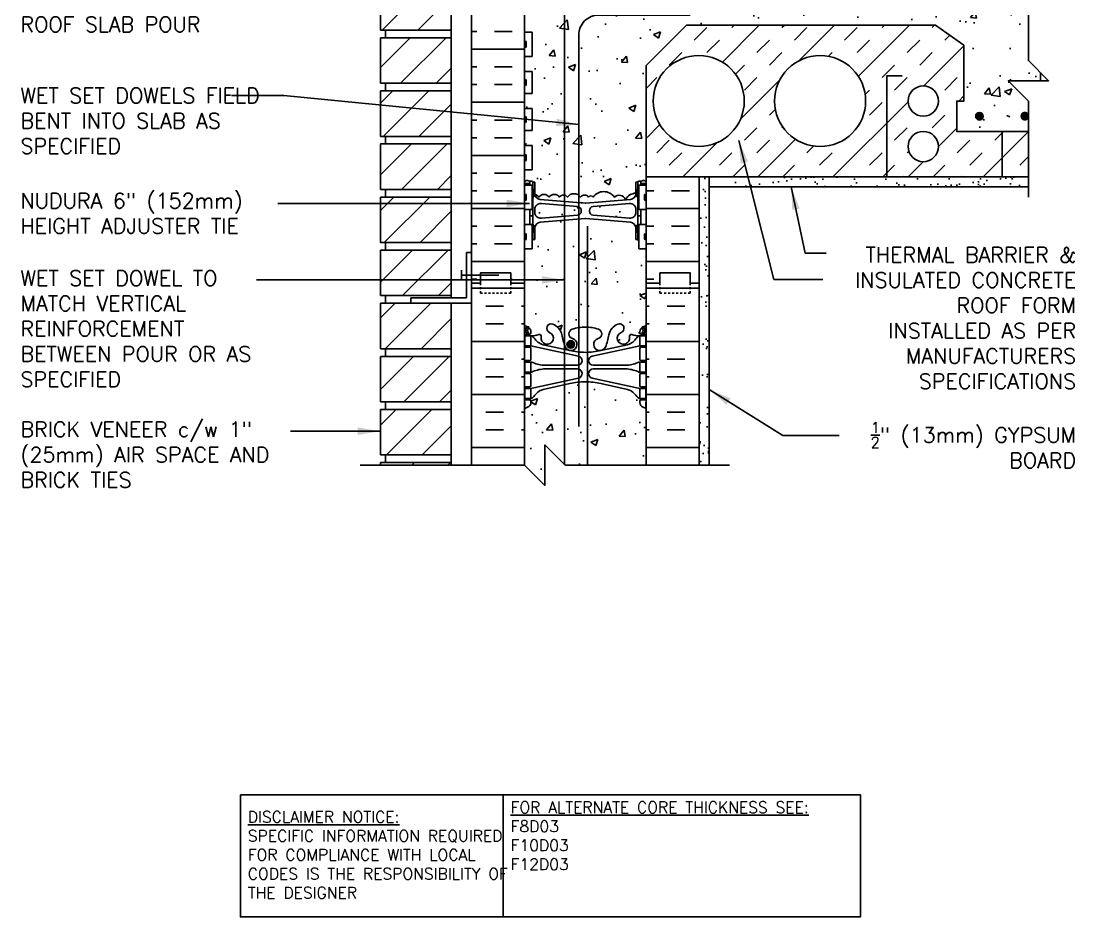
# Model space of a CAD drawing. Header units: inches. Extents: x 170.2 to 222.3, y 21.7 to 97.
# Drawn here: x 170.2 to 222.3, y 21.7 to 65.9 of the extents above; entities that cross this region are included whole.
import ezdxf

# ---------------------------------------------------------------- set-up
doc = ezdxf.new("R2010")
doc.units = ezdxf.units.IN
doc.header["$LTSCALE"] = 0.5
doc.header["$MEASUREMENT"] = 0
doc.linetypes.add('DASHED2', pattern=[0.375, 0.25, -0.125])
for name, color, linetype in [('HATCH', 12, 'Continuous'), ('line25', 2, 'Continuous'), ('LINE3', 3, 'Continuous'), ('LINE50', 5, 'Continuous'), ('LINE9', 9, 'Continuous'), ('TEXT', 4, 'Continuous'), ('Web_Edge', 9, 'Continuous')]:
    doc.layers.add(name, color=color, linetype=linetype)
doc.styles.add('DIM', font='romans.shx', dxfattribs={"width": 0.7})
doc.styles.add('ROMANS', font='romans.shx', dxfattribs={"height": 0.75})
doc.styles.get("Standard").update_dxf_attribs({"font": 'romans.shx', "height": 0.75})
doc.dimstyles.new('ext_12', dxfattribs={"dimscale": 12, "dimtxt": 0.09375, "dimasz": 0.09375, "dimexe": 0.09375, "dimexo": 0.0625, "dimgap": 0.0625, "dimtad": 1, "dimdec": 1, "dimzin": 3, "dimdsep": 46, "dimlunit": 4, "dimtxsty": 'DIM', "dimcen": 0.09, "dimdle": 0.09375, "dimclrt": 4, "dimadec": 0, "dimazin": 0, "dimtfac": 1, "dimtdec": 1, "dimtmove": 2, "dimatfit": 3, "dimfxl": 1, "dimfrac": 2, "dimtolj": 1, "dimtzin": 0, "dimarcsym": 0})
pattern_1 = [(45, (-75.5313, -12.3398), (-1.856155, 1.856155), []), (45, (-76.15, -11.721), (-1.856155, 1.856155), [0.875, -0.875]), (45, (-76.7687, -11.1024), (-1.856155, 1.856155), [0.875, -0.875])]

msp = doc.modelspace()

# ---------------------------------------------------------------- hatches: boundary and pattern name
at = {"layer": 'HATCH'}
h = msp.add_hatch(dxfattribs=at)
h.set_pattern_fill('ANSI31', color=256, scale=10, style=0)
h.set_pattern_definition([(45, (189.8985, 90.29), (-0.883883, 0.883883), [])])
h.paths.add_polyline_path([(191.502, 91.06), (188.002, 91.06), (188.002, 88.81), (191.502, 88.81)])
h.paths.add_polyline_path([(191.502, 93.685), (188.002, 93.685), (188.002, 91.435), (191.502, 91.435)])
h.paths.add_polyline_path([(191.502, 85.81), (188.002, 85.81), (188.002, 83.56), (191.502, 83.56)])
h.paths.add_polyline_path([(191.502, 83.185), (188.002, 83.185), (188.002, 82.489), (191.502, 82.489)])
h.paths.add_polyline_path([(191.502, 88.435), (188.002, 88.435), (188.002, 86.185), (191.502, 86.185)])
h.paths.add_polyline_path([(191.502, 75.617), (188.002, 75.617), (188.002, 73.367), (191.502, 73.367)])
h.paths.add_polyline_path([(191.502, 78.242), (188.002, 78.242), (188.002, 75.992), (191.502, 75.992)])
h.paths.add_polyline_path([(191.502, 79.989), (188.002, 79.989), (188.002, 78.617), (191.502, 78.617)])
h.paths.add_polyline_path([(191.502, 54.617), (188.002, 54.617), (188.002, 52.367), (191.502, 52.367)])
h.paths.add_polyline_path([(191.502, 57.242), (188.035, 57.242), (188.002, 57.209), (188.002, 54.992), (191.502, 54.992)])
h.paths.add_polyline_path([(191.502, 59.867), (188.002, 59.867), (188.002, 57.617), (191.502, 57.617)])
h.paths.add_polyline_path([(191.502, 62.492), (188.002, 62.492), (188.002, 60.242), (191.502, 60.242)])
h.paths.add_polyline_path([(191.502, 65.117), (188.002, 65.117), (188.002, 62.867), (191.502, 62.867)])
h.paths.add_polyline_path([(191.502, 67.742), (188.002, 67.742), (188.002, 65.492), (191.502, 65.492)])
h.paths.add_polyline_path([(191.502, 70.367), (188.002, 70.367), (188.002, 68.117), (191.502, 68.117)])
h.paths.add_polyline_path([(191.502, 72.992), (188.002, 72.992), (188.002, 70.742), (191.502, 70.742)])
h.paths.add_polyline_path([(191.502, 46.742), (188.002, 46.742), (188.002, 44.492), (191.502, 44.492)])
h.paths.add_polyline_path([(191.502, 49.367), (188.002, 49.367), (188.002, 47.117), (191.502, 47.117)])
h.paths.add_polyline_path([(191.502, 44.117), (188.002, 44.117), (188.002, 43.989), (191.502, 43.989)])
h.paths.add_polyline_path([(191.502, 51.992), (188.002, 51.992), (188.002, 49.742), (191.502, 49.742)])
h = msp.add_hatch(dxfattribs=at)
h.set_pattern_fill('AR-CONC', color=256, scale=0.5)
h.paths.add_polyline_path([(201.127, 90.472, 0.336749), (200.465, 90.367, 0.520567), (200.078, 90.367, 0.520567), (199.578, 90.367, 0.520567), (198.732, 90.367, 0.520567), (198.449, 90.367, 0.520567), (197.555, 90.367, 0.520567), (196.815, 90.367, 0.520567), (196.122, 90.367, 0.520567), (195.902, 90.367, 0.321585), (195.127, 90.392), (195.127, 89.768, 0.064398), (195.237, 89.702), (195.327, 89.702), (195.327, 89.66, -0.249069), (195.437, 89.453), (195.437, 89.386, -0.414214), (195.374, 89.323), (195.327, 89.323), (195.327, 89.253), (195.432, 89.253, 0.10046), (195.825, 89.31, -0.601435), (195.945, 89.206, 2.182095), (196.355, 89.418, -1), (196.518, 89.827, -0.24438), (196.967, 89.306, 0.053157), (197.133, 88.692, 0.223253), (197.333, 88.527), (197.353, 88.523, 0.955472), (197.491, 89.116, -0.735593), (197.478, 89.574, -0.082755), (198.127, 89.683, -0.082755), (198.775, 89.574, -0.735593), (198.763, 89.116, 0.955472), (198.901, 88.523), (198.92, 88.527, 0.223253), (199.121, 88.692, 0.053157), (199.287, 89.306, -0.24438), (199.735, 89.827, -1), (199.898, 89.418, 2.182095), (200.309, 89.206, -0.601435), (200.428, 89.31, 0.10046), (200.822, 89.253), (200.927, 89.253), (200.927, 89.323), (200.879, 89.323, -0.414214), (200.817, 89.386), (200.817, 89.453, -0.249069), (200.927, 89.66), (200.927, 89.702), (201.017, 89.702, 0.064398), (201.127, 89.768)])
h.paths.add_polyline_path([(201.127, 85.638, 0.082415), (200.983, 85.718, -0.317837), (200.817, 85.953), (200.817, 86.021, -0.414214), (200.879, 86.083), (200.927, 86.083), (200.927, 86.153), (200.822, 86.153, -0.188973), (200.666, 86.248, 0.196323), (200.217, 86.594), (198.895, 86.885, 0.057795), (198.127, 86.974, 0.057795), (197.359, 86.885), (196.037, 86.594, 0.196323), (195.588, 86.248, -0.188973), (195.432, 86.153), (195.327, 86.153), (195.327, 86.083), (195.374, 86.083, -0.414214), (195.437, 86.021), (195.437, 85.953, -0.317837), (195.27, 85.718, 0.082415), (195.127, 85.638), (195.127, 82.489), (195.39, 82.489), (196.39, 81.489), (196.39, 83.489), (197.39, 82.489), (201.127, 82.489)])
h.paths.add_polyline_path([(201.127, 79.989), (197.39, 79.989), (196.39, 80.989), (196.39, 78.989), (195.39, 79.989), (195.127, 79.989), (195.127, 77.208, 0.082415), (195.27, 77.129, -0.317837), (195.437, 76.893), (195.437, 76.825, -0.414214), (195.374, 76.763), (195.327, 76.763), (195.327, 76.693), (195.432, 76.693, -0.188973), (195.588, 76.598, 0.196323), (196.037, 76.252), (197.359, 75.961, 0.057795), (198.127, 75.872, 0.057795), (198.895, 75.961), (200.217, 76.252, 0.196323), (200.666, 76.598, -0.188973), (200.822, 76.693), (200.927, 76.693), (200.927, 76.763), (200.879, 76.763, -0.414214), (200.817, 76.825), (200.817, 76.893, -0.317837), (200.983, 77.129, 0.082415), (201.127, 77.208)])
h.paths.add_polyline_path([(201.127, 73.078, 0.064398), (201.017, 73.144), (200.927, 73.144), (200.927, 73.186, -0.249069), (200.817, 73.393), (200.817, 73.46, -0.414214), (200.879, 73.523), (200.927, 73.523), (200.927, 73.593), (200.822, 73.593, 0.10046), (200.428, 73.536, -0.601435), (200.309, 73.641, 2.182095), (199.898, 73.428, -1), (199.735, 73.019, -0.24438), (199.287, 73.54, 0.053157), (199.121, 74.154, 0.223253), (198.92, 74.319), (198.901, 74.323, 0.955472), (198.763, 73.73, -0.735593), (198.775, 73.272, -0.082755), (198.127, 73.164, -0.082755), (197.478, 73.272, -0.735593), (197.491, 73.73, 0.955472), (197.353, 74.323), (197.333, 74.319, 0.223253), (197.133, 74.154, 0.053157), (196.967, 73.54, -0.24438), (196.518, 73.019, -1), (196.355, 73.428, 2.182095), (195.945, 73.641, -0.601435), (195.825, 73.536, 0.10046), (195.432, 73.593), (195.327, 73.593), (195.327, 73.523), (195.374, 73.523, -0.414214), (195.437, 73.46), (195.437, 73.393, -0.249069), (195.327, 73.186), (195.327, 73.144), (195.237, 73.144, 0.064398), (195.127, 73.078), (195.127, 70.989), (195.127, 70.752), (195.207, 70.832), (195.297, 70.832), (195.327, 70.802), (195.477, 70.802, -0.414214), (195.527, 70.752), (195.627, 70.752), (195.627, 70.191, 0.390098), (195.902, 69.892), (198.11, 69.708, 0.04154), (198.143, 69.708), (200.352, 69.892, 0.390098), (200.627, 70.191), (200.627, 70.752), (200.727, 70.752, -0.414214), (200.777, 70.802), (200.927, 70.802), (200.957, 70.832), (201.047, 70.832), (201.127, 70.752), (201.127, 70.989)])
h.paths.add_polyline_path([(200.352, 68.772), (198.143, 68.955, 0.04154), (198.11, 68.955), (195.902, 68.772, 0.390098), (195.627, 68.473), (195.627, 67.959, -0.259788), (196.148, 67.644, -0.520567), (196.699, 67.761, -0.520567), (197.749, 67.761, -0.520567), (197.97, 67.761, -0.520567), (198.367, 67.761, -0.520567), (199.02, 67.761, -0.520567), (199.402, 67.761, -0.520567), (199.924, 67.761, -0.520567), (200.425, 67.761, -0.297004), (200.734, 67.885, -0.139619), (200.727, 67.912), (200.627, 67.912), (200.627, 68.473, 0.390098)])
h.paths.add_polyline_path([(197.927, 69.314, 0.437024), (197.74, 69.549), (195.952, 69.698, 0.438748), (195.627, 69.399), (195.627, 69.265, 0.438748), (195.952, 68.966), (197.743, 69.115, 0.390098)])
h.paths.add_polyline_path([(200.627, 69.265), (200.627, 69.399, 0.438748), (200.302, 69.698), (198.51, 69.549, 0.390098), (198.327, 69.349), (198.327, 69.314, 0.390098), (198.51, 69.115), (200.302, 68.966, 0.438748)])
h.paths.add_polyline_path([(203.127, 65.739), (215.436, 65.739), (216.84, 64.749), (216.84, 61.989), (216.48, 61.989), (216.48, 60.489), (218.73, 60.489), (220.023, 60.489), (220.023, 61.989), (219.023, 62.989), (220.62, 62.989), (220.62, 63.392), (220.023, 63.989), (220.023, 67.739), (201.127, 67.739), (201.127, 67.912), (201.047, 67.832), (200.957, 67.832), (200.927, 67.862), (200.777, 67.862, -0.259583), (200.734, 67.885, 0.297004), (200.425, 67.761, 0.520567), (199.924, 67.761, 0.520567), (199.402, 67.761, 0.520567), (199.02, 67.761, 0.520567), (198.367, 67.761, 0.520567), (197.97, 67.761, 0.520567), (197.749, 67.761, 0.520567), (196.699, 67.761, 0.520567), (196.148, 67.644, 0.259788), (195.627, 67.959), (195.627, 67.912), (195.527, 67.912, -0.414214), (195.477, 67.862), (195.327, 67.862), (195.297, 67.832), (195.207, 67.832), (195.127, 67.912), (195.127, 67.344), (195.492, 67.344), (195.492, 66.144), (195.127, 66.144), (195.127, 65.394), (195.492, 65.394), (195.492, 64.194), (195.127, 64.194), (195.127, 63.444), (195.492, 63.444), (195.492, 62.364), (195.127, 62.364), (195.127, 61.614), (195.492, 61.614), (195.492, 60.534), (195.127, 60.534), (195.127, 59.784), (195.492, 59.784), (195.492, 58.584), (195.127, 58.584), (195.127, 57.979), (195.207, 58.059), (195.297, 58.059), (195.327, 58.029), (195.477, 58.029, -0.414214), (195.527, 57.979), (195.627, 57.979), (195.627, 57.418, 0.045025), (195.632, 57.364, -0.204172), (195.834, 57.238, -0.520567), (196.336, 57.238, -0.520567), (196.857, 57.238, -0.520567), (197.239, 57.238, -0.520567), (197.893, 57.238, -0.520567), (198.29, 57.238, -0.520567), (198.51, 57.238, -0.520567), (199.561, 57.238, -0.520567), (200.112, 57.12, -0.257048), (200.627, 57.436), (200.627, 57.979), (200.727, 57.979, -0.414214), (200.777, 58.029), (200.927, 58.029), (200.957, 58.059), (201.047, 58.059), (201.127, 57.979), (201.127, 58.239), (201.127, 63.739)])
h.paths.add_polyline_path([(200.352, 57.119, 0.390098), (200.627, 57.418), (200.627, 57.436, 0.257048), (200.112, 57.12, 0.520567), (199.561, 57.238, 0.520567), (198.51, 57.238, 0.520567), (198.29, 57.238, 0.520567), (197.893, 57.238, 0.520567), (197.239, 57.238, 0.520567), (196.857, 57.238, 0.520567), (196.336, 57.238, 0.520567), (195.834, 57.238, 0.204172), (195.632, 57.364, 0.339117), (195.902, 57.119), (198.11, 56.935, 0.04154), (198.143, 56.935)])
h.paths.add_polyline_path([(197.927, 56.541), (197.927, 56.576, 0.390098), (197.743, 56.775), (195.952, 56.925, 0.438748), (195.627, 56.626), (195.627, 56.492, 0.438748), (195.952, 56.193), (197.743, 56.342, 0.390098)])
h.paths.add_polyline_path([(200.627, 56.626, 0.438748), (200.302, 56.925), (198.51, 56.775, 0.390098), (198.327, 56.576), (198.327, 56.541, 0.390098), (198.51, 56.342), (200.302, 56.193, 0.438748), (200.627, 56.492)])
h.paths.add_polyline_path([(201.127, 54.684), (200.762, 54.684), (200.762, 55.091, -0.327813), (200.727, 55.139), (200.627, 55.139), (200.627, 55.699, 0.390098), (200.352, 55.998), (198.143, 56.182, 0.04154), (198.11, 56.182), (195.902, 55.998, 0.390098), (195.627, 55.699), (195.627, 55.139), (195.527, 55.139, -0.327813), (195.492, 55.091), (195.492, 54.684), (195.127, 54.684), (195.127, 52.989), (195.127, 50.9, 0.064398), (195.237, 50.834), (195.327, 50.834), (195.327, 50.792, -0.249069), (195.437, 50.585), (195.437, 50.518, -0.414214), (195.374, 50.455), (195.327, 50.455), (195.327, 50.385), (195.432, 50.385, 0.10046), (195.825, 50.442, -0.601435), (195.945, 50.338, 2.182095), (196.355, 50.55, -1), (196.518, 50.959, -0.24438), (196.967, 50.438, 0.053157), (197.133, 49.824, 0.223253), (197.333, 49.659), (197.353, 49.655, 0.955472), (197.491, 50.248, -0.735593), (197.478, 50.707, -0.082755), (198.127, 50.815, -0.082755), (198.775, 50.707, -0.735593), (198.763, 50.248, 0.955472), (198.901, 49.655), (198.92, 49.659, 0.223253), (199.121, 49.824, 0.053157), (199.287, 50.438, -0.24438), (199.735, 50.959, -1), (199.898, 50.55, 2.182095), (200.309, 50.338, -0.601435), (200.428, 50.442, 0.10046), (200.822, 50.385), (200.927, 50.385), (200.927, 50.455), (200.879, 50.455, -0.414214), (200.817, 50.518), (200.817, 50.585, -0.249069), (200.927, 50.792), (200.927, 50.834), (201.017, 50.834, 0.064398), (201.127, 50.9)])
h.paths.add_polyline_path([(200.817, 47.085), (200.817, 47.153, -0.414214), (200.879, 47.215), (200.927, 47.215), (200.927, 47.285), (200.822, 47.285, -0.188973), (200.666, 47.38, 0.196323), (200.217, 47.726), (198.895, 48.017, 0.057795), (198.127, 48.106, 0.057795), (197.359, 48.017), (196.037, 47.726, 0.196323), (195.588, 47.38, -0.188973), (195.432, 47.285), (195.327, 47.285), (195.327, 47.215), (195.374, 47.215, -0.414214), (195.437, 47.153), (195.437, 47.085, -0.317837), (195.27, 46.85, 0.082415), (195.127, 46.77), (195.127, 43.989), (196.127, 42.989), (196.127, 44.989), (197.127, 43.989), (201.127, 43.989), (201.127, 46.77, 0.082415), (200.983, 46.85, -0.317837)])
h = msp.add_hatch(dxfattribs=at)
h.set_pattern_fill('INSUL', color=256, scale=7, style=0)
h.set_pattern_definition([(0, (202.3897, 69.799), (0, 2.625), []), (0, (202.3897, 70.674), (0, 2.625), [0.875, -0.875]), (0, (202.3897, 71.549), (0, 2.625), [0.875, -0.875])])
h.paths.add_polyline_path([(203.752, 70.989), (203.314, 70.989), (203.314, 70.489), (201.814, 70.489), (201.814, 70.989), (201.127, 70.989), (201.127, 67.739), (203.752, 67.739)])
h.paths.add_polyline_path([(203.752, 58.239), (201.127, 58.239), (201.127, 52.989), (201.814, 52.989), (201.814, 53.489), (203.314, 53.489), (203.314, 52.989), (203.752, 52.989)])
h.paths.add_polyline_path([(192.502, 52.989), (192.939, 52.989), (192.939, 53.489), (194.439, 53.489), (194.439, 52.989), (195.127, 52.989), (195.127, 70.989), (194.439, 70.989), (194.439, 71.489), (192.939, 71.489), (192.939, 70.989), (192.502, 70.989)])
h = msp.add_hatch(dxfattribs=at)
h.set_pattern_fill('INSUL', color=256, scale=7, angle=45, style=0)
h.set_pattern_definition(pattern_1)
h.paths.add_polyline_path([(214.077, 59.739, -1), (215.577, 59.739, -1)], flags=16)
edge = h.paths.add_edge_path()
edge.add_arc((214.827, 61.989), 0.75, 0, 360)
edge = h.paths.add_edge_path()
edge.add_arc((209.73, 61.989), 2.25, 0, 360)
edge = h.paths.add_edge_path()
edge.add_arc((203.73, 61.989), 2.25, 0, 360)
h.paths.add_polyline_path([(218.73, 60.489), (216.48, 60.489), (216.48, 61.989), (216.84, 61.989), (216.84, 64.749), (215.436, 65.739), (203.127, 65.739), (201.127, 63.739), (201.127, 58.239), (218.73, 58.239)])
h = msp.add_hatch(dxfattribs=at)
h.set_pattern_fill('INSUL', color=256, scale=7, angle=45, style=0)
h.set_pattern_definition(pattern_1)
h.paths.add_polyline_path([(218.73, 58.239), (220.023, 58.239), (220.023, 60.489), (218.73, 60.489)])
h = msp.add_hatch(dxfattribs=at)
h.set_pattern_fill('AR-SAND', color=256, scale=0.5, style=0)
h.set_pattern_definition([(37.5, (204.0942, 56.2289), (-0.031497, 0.963412), [0, -0.76, 0, -0.85, 0, -0.8125]), (7.5, (204.0942, 56.2289), (0.88489, 1.41107), [0, -0.41, 0, -0.685, 0, -0.2625]), (327.5, (203.4792, 56.2289), (1.55707, 0.00283), [0, -0.25, 0, -0.9, 0, -1.175]), (317.5, (203.4792, 56.2289), (1.50306, 0.43884), [0, -0.125, 0, -0.59, 0, -0.675])])
h.paths.add_polyline_path([(204.252, 58.239), (203.752, 58.239), (203.752, 52.989), (203.752, 43.989), (204.252, 43.989)])
h.paths.add_polyline_path([(207.752, 58.239), (207.752, 58.114, -0.414214), (207.627, 57.989), (204.502, 57.989, 0.131652), (204.252, 57.922), (204.252, 57.739), (220.023, 57.739), (220.023, 58.239)])
at = {"layer": 'LINE3'}
for points in [[(217.793, 61.239, 1), (217.418, 61.239, 1)], [(220.023, 61.323, 4.219488), (220.023, 61.155)], [(197.596, 49.955, 1), (197.221, 49.955, 1)]]:
    msp.add_hatch(color=256, dxfattribs=at).paths.add_polyline_path(points)

# ---------------------------------------------------------------- linework, layer by layer
at = {"layer": 'HATCH'}
for p, q in [((217.473, 61.378), (217.473, 61.378)), ((205.372, 58.239), (205.398, 58.265)), ((208.2, 58.239), (208.227, 58.265)), ((213.857, 58.239), (213.883, 58.265)), ((216.686, 58.239), (216.712, 58.265)), ((188.002, 57.209), (188.035, 57.242)), ((188.002, 52.976), (188.031, 53.006)), ((192.502, 52.73), (195.127, 52.73)), ((203.752, 52.73), (201.127, 52.73)), ((193.215, 51.855), (194.09, 51.855)), ((194.965, 51.855), (195.127, 51.855)), ((201.288, 51.855), (201.127, 51.855)), ((203.038, 51.855), (202.163, 51.855)), ((193.215, 50.98), (194.09, 50.98)), ((194.965, 50.98), (195.127, 50.98)), ((201.288, 50.98), (201.127, 50.98)), ((203.038, 50.98), (202.163, 50.98)), ((192.502, 50.105), (195.127, 50.105)), ((199.208, 50.213), (199.208, 50.213)), ((203.752, 50.105), (201.127, 50.105)), ((193.215, 49.23), (194.09, 49.23)), ((194.965, 49.23), (195.127, 49.23)), ((201.288, 49.23), (201.127, 49.23)), ((203.038, 49.23), (202.163, 49.23)), ((193.215, 48.355), (194.09, 48.355)), ((194.965, 48.355), (195.127, 48.355)), ((201.288, 48.355), (201.127, 48.355)), ((203.038, 48.355), (202.163, 48.355)), ((192.502, 47.48), (195.127, 47.48)), ((203.752, 47.48), (201.127, 47.48)), ((193.215, 46.605), (194.09, 46.605)), ((194.965, 46.605), (195.127, 46.605)), ((201.288, 46.605), (201.127, 46.605)), ((203.038, 46.605), (202.163, 46.605)), ((193.215, 45.73), (194.09, 45.73)), ((194.965, 45.73), (195.127, 45.73)), ((201.288, 45.73), (201.127, 45.73)), ((203.038, 45.73), (202.163, 45.73)), ((192.502, 44.855), (195.127, 44.855)), ((203.752, 44.855), (201.127, 44.855))]:
    msp.add_line(p, q, dxfattribs=at)
msp.add_lwpolyline([(200.627, 57.436, 0.257048), (200.112, 57.12, 0.520567), (199.561, 57.238, 0.520567), (198.51, 57.238, 0.520567), (198.29, 57.238, 0.520567), (197.893, 57.238, 0.520567), (197.239, 57.238, 0.520567), (196.857, 57.238, 0.520567), (196.336, 57.238, 0.520567), (195.834, 57.238, 0.204172), (195.632, 57.364, 0.204172)], format="xyb", dxfattribs=at)
at = {"layer": 'line25'}
for p, q in [((191.502, 52.242), (191.502, 79.989)), ((195.127, 70.989), (195.127, 52.989)), ((188.002, 65.492), (188.002, 67.742)), ((188.002, 65.492), (191.502, 65.492)), ((188.002, 65.117), (191.502, 65.117)), ((188.002, 62.867), (188.002, 65.117)), ((188.252, 65.117), (188.252, 65.492)), ((195.127, 65.394), (195.492, 65.394)), ((195.492, 64.194), (195.492, 65.394)), ((195.127, 64.194), (195.492, 64.194)), ((195.127, 63.444), (195.492, 63.444)), ((195.492, 63.444), (195.492, 62.364)), ((188.002, 62.867), (191.502, 62.867)), ((188.252, 62.492), (188.252, 62.867)), ((188.002, 62.492), (191.502, 62.492)), ((188.002, 60.242), (188.002, 62.492)), ((195.127, 62.364), (195.492, 62.364)), ((195.127, 61.614), (195.492, 61.614)), ((195.492, 60.534), (195.492, 61.614)), ((195.127, 60.534), (195.492, 60.534)), ((188.002, 60.242), (191.502, 60.242)), ((188.252, 59.867), (188.252, 60.242)), ((188.002, 59.867), (191.502, 59.867)), ((188.002, 57.617), (188.002, 59.867)), ((195.127, 59.784), (195.492, 59.784)), ((195.492, 59.784), (195.492, 58.584)), ((195.127, 58.584), (195.492, 58.584)), ((195.127, 57.834), (195.492, 57.834)), ((195.492, 57.834), (195.492, 56.634)), ((200.762, 57.834), (200.762, 56.634)), ((201.127, 57.834), (200.762, 57.834)), ((201.127, 58.239), (220.023, 58.239)), ((201.127, 43.989), (201.127, 58.239)), ((188.002, 57.617), (191.502, 57.617)), ((188.252, 57.242), (188.252, 57.617)), ((188.002, 54.992), (188.002, 57.242)), ((188.002, 57.242), (191.502, 57.242)), ((195.127, 56.634), (195.492, 56.634)), ((201.127, 56.634), (200.762, 56.634)), ((195.127, 55.884), (195.492, 55.884)), ((195.492, 55.884), (195.492, 54.684)), ((201.127, 55.884), (200.762, 55.884)), ((200.762, 55.884), (200.762, 54.684)), ((188.002, 54.992), (191.502, 54.992)), ((188.252, 54.617), (188.252, 54.992)), ((188.252, 54.617), (188.252, 54.992)), ((188.002, 54.617), (191.502, 54.617)), ((188.002, 52.367), (188.002, 54.617)), ((195.127, 54.684), (195.492, 54.684)), ((201.127, 54.684), (200.762, 54.684)), ((195.127, 52.989), (195.127, 43.989)), ((188.002, 52.367), (191.502, 52.367)), ((188.252, 51.992), (188.252, 52.367)), ((188.002, 51.992), (191.502, 51.992)), ((188.002, 49.742), (188.002, 51.992)), ((191.502, 43.989), (191.502, 51.992)), ((188.002, 49.742), (191.502, 49.742)), ((188.252, 49.367), (188.252, 49.742)), ((188.002, 49.367), (191.502, 49.367)), ((188.002, 47.117), (188.002, 49.367)), ((188.002, 47.117), (191.502, 47.117)), ((188.252, 46.742), (188.252, 47.117)), ((188.002, 46.742), (191.502, 46.742)), ((188.002, 44.492), (188.002, 46.742)), ((188.002, 44.492), (191.502, 44.492)), ((188.252, 44.117), (188.252, 44.492)), ((188.002, 44.117), (191.502, 44.117)), ((188.002, 43.989), (188.002, 44.117))]:
    msp.add_line(p, q, dxfattribs=at)
for points in [[(201.127, 58.239), (201.127, 63.739), (203.127, 65.739), (215.436, 65.739), (216.84, 64.749), (216.84, 61.989), (216.48, 61.989), (216.48, 60.489), (218.73, 60.489), (218.73, 58.239), (201.127, 58.239)], [(220.62, 63.392), (220.62, 62.989)], [(220.023, 60.489), (218.73, 60.489), (218.73, 58.239), (220.023, 58.239)]]:
    msp.add_lwpolyline(points, dxfattribs=at)
at = {"layer": 'LINE3'}
for p, q in [((197.104, 80.276), (197.104, 44.012)), ((198.227, 55.8), (198.227, 43.989))]:
    msp.add_line(p, q, dxfattribs=at)
msp.add_lwpolyline([(203.299, 66.239), (198.799, 66.239, 0.414214), (197.799, 65.239), (197.799, 45.902)], format="xyb", dxfattribs=at)
for centre in [(217.605, 61.239), (197.408, 49.955)]:
    msp.add_circle(centre, 0.188, dxfattribs=at)
msp.add_arc((219.855, 61.239), 0.188, 26.6657, 333.3343, dxfattribs=at)
at = {"layer": 'LINE50'}
for p, q in [((192.502, 52.989), (192.502, 70.989)), ((203.752, 52.989), (203.752, 58.239)), ((192.502, 43.989), (192.502, 52.989)), ((203.752, 43.989), (203.752, 52.989))]:
    msp.add_line(p, q, dxfattribs=at)
for points in [[(195.127, 52.989), (194.439, 52.989), (194.439, 53.489), (192.939, 53.489), (192.939, 52.989), (192.502, 52.989)], [(192.502, 52.989), (192.939, 52.989), (192.939, 53.489), (194.439, 53.489), (194.439, 52.989), (195.127, 52.989)], [(201.127, 52.989), (201.814, 52.989), (201.814, 53.489), (203.314, 53.489), (203.314, 52.989), (203.752, 52.989)], [(203.752, 52.989), (203.314, 52.989), (203.314, 53.489), (201.814, 53.489), (201.814, 52.989), (201.127, 52.989)]]:
    msp.add_lwpolyline(points, dxfattribs=at)
at = {"layer": 'LINE9'}
for p, q in [((195.127, 64.904), (195.127, 64.684)), ((195.127, 64.849), (195.127, 64.849)), ((195.127, 64.739), (195.127, 64.739)), ((195.167, 64.944), (195.167, 64.944)), ((195.167, 64.644), (195.167, 64.644)), ((195.207, 64.904), (195.207, 64.684)), ((195.167, 63.054), (195.167, 63.054)), ((195.127, 63.014), (195.127, 62.794)), ((195.127, 62.959), (195.127, 62.959)), ((195.127, 62.849), (195.127, 62.849)), ((195.167, 62.754), (195.167, 62.754)), ((195.207, 63.014), (195.207, 62.794)), ((195.127, 61.184), (195.127, 60.964)), ((195.127, 61.129), (195.127, 61.129)), ((195.127, 61.019), (195.127, 61.019)), ((195.167, 61.224), (195.167, 61.224)), ((195.207, 61.184), (195.207, 60.964)), ((195.167, 60.924), (195.167, 60.924)), ((195.127, 59.294), (195.127, 59.074)), ((195.127, 59.239), (195.127, 59.239)), ((195.127, 59.129), (195.127, 59.129)), ((195.167, 59.334), (195.167, 59.334)), ((195.167, 59.034), (195.167, 59.034)), ((195.207, 59.294), (195.207, 59.074)), ((195.127, 57.979), (195.207, 58.059)), ((195.207, 58.059), (195.297, 58.059)), ((195.377, 57.979), (195.297, 58.059)), ((195.327, 58.029), (195.477, 58.029)), ((195.377, 58.029), (195.477, 58.029)), ((195.377, 57.979), (195.377, 57.834)), ((195.527, 57.979), (195.627, 57.979)), ((195.527, 55.139), (195.527, 57.979)), ((195.527, 57.959), (195.527, 57.959)), ((195.627, 57.979), (195.627, 57.418)), ((200.627, 57.979), (200.627, 57.418)), ((200.727, 57.979), (200.627, 57.979)), ((200.727, 55.139), (200.727, 57.979)), ((200.727, 57.959), (200.727, 57.959)), ((200.877, 58.029), (200.777, 58.029)), ((200.927, 58.029), (200.777, 58.029)), ((200.877, 57.979), (200.957, 58.059)), ((200.877, 57.979), (200.877, 57.834)), ((201.047, 58.059), (200.957, 58.059)), ((201.127, 57.979), (201.047, 58.059)), ((204.252, 43.989), (204.252, 58.239)), ((195.127, 57.344), (195.127, 57.124)), ((195.167, 57.384), (195.167, 57.384)), ((195.207, 57.344), (195.207, 57.124)), ((195.527, 57.609), (195.577, 57.609)), ((195.577, 57.609), (195.577, 57.259)), ((200.727, 57.609), (200.677, 57.609)), ((200.677, 57.609), (200.677, 57.259)), ((201.047, 57.344), (201.047, 57.124)), ((201.087, 57.384), (201.087, 57.384)), ((201.127, 57.344), (201.127, 57.124)), ((204.252, 57.739), (220.023, 57.739)), ((195.127, 57.289), (195.127, 57.289)), ((195.127, 57.179), (195.127, 57.179)), ((195.167, 57.084), (195.167, 57.084)), ((195.527, 57.259), (195.577, 57.259)), ((198.11, 56.935), (195.902, 57.119)), ((197.743, 56.775), (195.952, 56.925)), ((198.143, 56.935), (200.352, 57.119)), ((198.51, 56.775), (200.302, 56.925)), ((200.727, 57.259), (200.677, 57.259)), ((201.047, 57.289), (201.047, 57.289)), ((201.047, 57.179), (201.047, 57.179)), ((201.087, 57.084), (201.087, 57.084)), ((195.377, 56.634), (195.377, 55.884)), ((195.627, 56.626), (195.627, 56.492)), ((197.743, 56.342), (195.952, 56.193)), ((197.927, 56.576), (197.927, 56.541)), ((198.327, 56.576), (198.327, 56.541)), ((198.51, 56.342), (200.302, 56.193)), ((200.627, 56.492), (200.627, 56.626)), ((200.877, 56.634), (200.877, 55.884)), ((195.527, 55.859), (195.577, 55.859)), ((195.577, 55.859), (195.577, 55.509)), ((198.11, 56.182), (195.902, 55.998)), ((198.143, 56.182), (200.352, 55.998)), ((200.677, 55.859), (200.677, 55.509)), ((200.727, 55.859), (200.677, 55.859)), ((195.127, 55.394), (195.127, 55.174)), ((195.127, 55.339), (195.127, 55.339)), ((195.127, 55.229), (195.127, 55.229)), ((195.167, 55.434), (195.167, 55.434)), ((195.207, 55.394), (195.207, 55.174)), ((195.527, 55.509), (195.577, 55.509)), ((195.627, 55.699), (195.627, 55.139)), ((200.627, 55.699), (200.627, 55.139)), ((200.727, 55.509), (200.677, 55.509)), ((201.047, 55.394), (201.047, 55.174)), ((201.047, 55.339), (201.047, 55.339)), ((201.047, 55.229), (201.047, 55.229)), ((201.087, 55.434), (201.087, 55.434)), ((201.127, 55.394), (201.127, 55.174)), ((195.167, 55.134), (195.167, 55.134)), ((195.527, 55.139), (195.627, 55.139)), ((200.727, 55.139), (200.627, 55.139)), ((201.087, 55.134), (201.087, 55.134)), ((192.252, 54.502), (192.252, 52.252)), ((192.252, 54.502), (192.502, 54.502)), ((192.252, 52.252), (189.502, 52.252)), ((189.502, 52.252), (189.502, 52.002)), ((189.502, 52.002), (192.502, 52.002))]:
    msp.add_line(p, q, dxfattribs=at)
at = {"layer": 'LINE9', "linetype": 'Continuous'}
for q in [(192.002, 53.627), (193.848, 53.377), (192.002, 53.127)]:
    msp.add_line((192.002, 53.377), q, dxfattribs=at)
at = {"layer": 'LINE9'}
for points in [[(220.023, 57.239), (220.023, 61.989), (219.023, 62.989), (221.023, 62.989), (220.023, 63.989), (220.023, 69.65)], [(213.779, 63.239), (213.029, 63.239), (213.029, 58.239)], [(195.327, 57.834), (195.327, 57.909), (195.177, 57.909), (195.177, 57.834)], [(195.287, 57.834), (195.287, 57.909), (195.217, 57.909), (195.217, 57.834)], [(200.927, 57.834), (200.927, 57.909), (201.077, 57.909), (201.077, 57.834)], [(200.967, 57.834), (200.967, 57.909), (201.037, 57.909), (201.037, 57.834)], [(195.492, 57.559), (195.527, 57.559), (195.527, 57.309), (195.492, 57.309)], [(200.762, 57.559), (200.727, 57.559), (200.727, 57.309), (200.762, 57.309)], [(195.492, 56.809), (195.527, 56.809), (195.527, 56.309), (195.377, 56.309), (195.377, 56.634)], [(200.762, 56.809), (200.727, 56.809), (200.727, 56.309), (200.877, 56.309), (200.877, 56.634)], [(195.492, 55.559), (195.527, 55.559), (195.527, 55.809), (195.492, 55.809)], [(200.762, 55.559), (200.727, 55.559), (200.727, 55.809), (200.762, 55.809)], [(187.002, 43.989), (195.127, 43.989), (196.127, 42.989), (196.127, 44.989), (197.127, 43.989), (205.252, 43.989)]]:
    msp.add_lwpolyline(points, dxfattribs=at)
at = {"layer": 'LINE9', "linetype": 'DASHED2', "ltscale": 0.15}
for points in [[(194.439, 52.989), (194.439, 52.989), (194.439, 52.489), (192.939, 52.489), (192.939, 52.989), (192.939, 52.989)], [(203.314, 52.989), (203.314, 52.989), (203.314, 52.489), (201.814, 52.489), (201.814, 52.989), (201.814, 52.989)]]:
    msp.add_lwpolyline(points, dxfattribs=at)
at = {"layer": 'LINE9'}
for centre, radius in [((203.73, 61.989), 2.25), ((209.73, 61.989), 2.25), ((214.827, 61.989), 0.75), ((214.827, 59.739), 0.75)]:
    msp.add_circle(centre, radius, dxfattribs=at)
for centre, radius, start, end in [((195.167, 64.904), 0.04, 90, 180), ((195.167, 64.684), 0.04, 180, 270), ((195.167, 64.904), 0.04, 0, 90), ((195.167, 64.684), 0.04, 270, 0), ((195.167, 63.014), 0.04, 90, 180), ((195.167, 63.014), 0.04, 0, 90), ((195.167, 62.794), 0.04, 180, 270), ((195.167, 62.794), 0.04, 270, 0), ((195.167, 61.184), 0.04, 90, 180), ((195.167, 60.964), 0.04, 180, 270), ((195.167, 61.184), 0.04, 0, 90), ((195.167, 60.964), 0.04, 270, 0), ((195.167, 59.294), 0.04, 90, 180), ((195.167, 59.074), 0.04, 180, 270), ((195.167, 59.294), 0.04, 0, 90), ((195.167, 59.074), 0.04, 270, 0), ((195.477, 57.979), 0.05, 0, 90), ((200.777, 57.979), 0.05, 90, 180), ((195.167, 57.344), 0.04, 90, 180), ((195.167, 57.344), 0.04, 0, 90), ((195.927, 57.418), 0.3, 180, 265.2426), ((200.327, 57.418), 0.3, 274.7574, 0), ((201.087, 57.344), 0.04, 90, 180), ((201.087, 57.344), 0.04, 0, 90), ((195.167, 57.124), 0.04, 180, 270), ((195.167, 57.124), 0.04, 270, 0), ((195.927, 56.626), 0.3, 85.2426, 180), ((197.727, 56.576), 0.2, 0, 85.2426), ((198.127, 57.134), 0.2, 265.2426, 274.7574), ((198.527, 56.576), 0.2, 94.7574, 180), ((200.327, 56.626), 0.3, 0, 94.7574), ((201.087, 57.124), 0.04, 180, 270), ((201.087, 57.124), 0.04, 270, 0), ((195.927, 56.492), 0.3, 180, 274.7574), ((197.727, 56.541), 0.2, 274.7574, 0), ((198.527, 56.541), 0.2, 180, 265.2426), ((200.327, 56.492), 0.3, 265.2426, 0), ((195.927, 55.699), 0.3, 94.7574, 180), ((198.127, 55.983), 0.2, 85.2426, 94.7574), ((200.327, 55.699), 0.3, 0, 85.2426), ((195.167, 55.394), 0.04, 90, 180), ((195.167, 55.394), 0.04, 0, 90), ((201.087, 55.394), 0.04, 90, 180), ((201.087, 55.394), 0.04, 0, 90), ((195.167, 55.174), 0.04, 180, 270), ((195.167, 55.174), 0.04, 270, 0), ((195.477, 55.139), 0.05, 287.4007, 0), ((200.777, 55.139), 0.05, 180, 252.5993), ((201.087, 55.174), 0.04, 180, 270), ((201.087, 55.174), 0.04, 270, 0)]:
    msp.add_arc(centre, radius, start, end, dxfattribs=at)
at = {"layer": 'TEXT'}
msp.add_lwpolyline([(181.077, 27.692), (194.061, 27.692), (194.061, 21.654), (181.077, 21.654)], close=True, dxfattribs=at)
msp.add_lwpolyline([(194.061, 27.692), (211.721, 27.692), (211.721, 21.654), (194.061, 21.654)], dxfattribs=at)
at = {"layer": 'Web_Edge'}
for p, q in [((195.127, 50.555), (195.169, 50.555)), ((195.237, 50.834), (195.327, 50.834)), ((195.327, 50.834), (195.327, 50.792)), ((195.437, 50.585), (195.437, 50.518)), ((200.817, 50.585), (200.817, 50.518)), ((201.017, 50.834), (200.927, 50.834)), ((200.927, 50.834), (200.927, 50.792)), ((201.127, 50.555), (201.085, 50.555)), ((195.127, 50.455), (195.374, 50.455)), ((195.237, 50.455), (195.237, 50.385)), ((195.327, 50.455), (195.327, 50.385)), ((201.127, 50.455), (200.879, 50.455)), ((200.927, 50.455), (200.927, 50.385)), ((201.017, 50.455), (201.017, 50.385)), ((195.127, 49.815), (195.374, 49.815)), ((195.237, 49.885), (195.237, 49.815)), ((195.327, 49.885), (195.327, 49.815)), ((195.437, 49.753), (195.437, 49.218)), ((195.576, 49.861), (197.787, 49.38)), ((196.037, 49.944), (197.359, 49.654)), ((200.678, 49.861), (198.466, 49.38)), ((200.217, 49.944), (198.895, 49.654)), ((200.817, 49.753), (200.817, 49.218)), ((201.127, 49.815), (200.879, 49.815)), ((200.927, 49.885), (200.927, 49.815)), ((201.017, 49.885), (201.017, 49.815)), ((195.127, 49.155), (195.374, 49.155)), ((195.237, 49.155), (195.237, 49.085)), ((195.327, 49.155), (195.327, 49.085)), ((201.127, 49.155), (200.879, 49.155)), ((200.927, 49.155), (200.927, 49.085)), ((201.017, 49.155), (201.017, 49.085)), ((195.127, 48.515), (195.374, 48.515)), ((195.237, 48.585), (195.237, 48.515)), ((195.327, 48.585), (195.327, 48.515)), ((195.437, 48.453), (195.437, 47.918)), ((196.141, 48.925), (197.738, 48.925)), ((196.141, 48.745), (197.738, 48.745)), ((200.112, 48.925), (198.516, 48.925)), ((200.112, 48.745), (198.516, 48.745)), ((200.817, 48.453), (200.817, 47.918)), ((201.127, 48.515), (200.879, 48.515)), ((200.927, 48.585), (200.927, 48.515)), ((201.017, 48.585), (201.017, 48.515)), ((195.576, 47.809), (197.787, 48.291)), ((196.037, 47.726), (197.359, 48.017)), ((200.678, 47.809), (198.466, 48.291)), ((200.217, 47.726), (198.895, 48.017)), ((195.127, 47.855), (195.374, 47.855)), ((195.237, 47.855), (195.237, 47.785)), ((195.327, 47.855), (195.327, 47.785)), ((201.127, 47.855), (200.879, 47.855)), ((200.927, 47.855), (200.927, 47.785)), ((201.017, 47.855), (201.017, 47.785)), ((195.127, 47.215), (195.374, 47.215)), ((195.137, 47.095), (195.137, 46.909)), ((195.237, 47.285), (195.237, 47.215)), ((195.327, 47.285), (195.327, 47.215)), ((195.437, 47.085), (195.437, 47.153)), ((200.817, 47.085), (200.817, 47.153)), ((201.127, 47.215), (200.879, 47.215)), ((200.927, 47.285), (200.927, 47.215)), ((201.017, 47.285), (201.017, 47.215)), ((201.117, 47.095), (201.117, 46.909))]:
    msp.add_line(p, q, dxfattribs=at)
for points in [[(195.132, 49.885), (195.432, 49.885), (195.432, 50.385), (195.132, 50.385)], [(201.122, 49.885), (200.822, 49.885), (200.822, 50.385), (201.122, 50.385)], [(195.132, 48.585), (195.432, 48.585), (195.432, 49.085), (195.132, 49.085)], [(201.122, 48.585), (200.822, 48.585), (200.822, 49.085), (201.122, 49.085)], [(195.132, 47.285), (195.432, 47.285), (195.432, 47.785), (195.132, 47.785)], [(201.122, 47.285), (200.822, 47.285), (200.822, 47.785), (201.122, 47.785)]]:
    msp.add_lwpolyline(points, close=True, dxfattribs=at)
for centre, radius, start, end in [((195.437, 51.292), 0.5, 231.6833, 250.5288), ((195.437, 51.292), 0.6, 238.8907, 245.0748), ((195.169, 50.575), 0.02, 270, 14.1541), ((195.43, 50.64), 0.25, 140.1145, 222.4609), ((195.175, 50.73), 0.02, 340.7916, 65.0748), ((195.273, 50.771), 0.045, 319.1879, 141.448), ((195.279, 50.501), 0.045, 222.4609, 42.4609), ((195.187, 50.585), 0.25, 0, 70.5288), ((195.43, 50.64), 0.16, 140.0001, 222.4609), ((196.242, 50.267), 0.305, 166.6795, 68.1963), ((196.437, 50.755), 0.22, 68.1963, 248.1963), ((196.242, 50.267), 0.745, 13.2652, 68.1963), ((197.556, 50.479), 0.24, 108.923, 254.2747), ((198.127, 48.815), 2, 90, 108.923), ((198.127, 48.815), 2, 71.077, 90), ((198.697, 50.479), 0.24, 285.7253, 71.077), ((200.012, 50.267), 0.745, 111.8037, 166.7348), ((200.012, 50.267), 0.305, 111.8037, 13.3205), ((199.817, 50.755), 0.22, 291.8037, 111.8037), ((201.067, 50.585), 0.25, 109.4712, 180), ((200.974, 50.501), 0.045, 137.5391, 317.5391), ((200.981, 50.771), 0.045, 38.552, 220.8121), ((200.823, 50.64), 0.16, 317.5391, 39.9999), ((200.817, 51.292), 0.5, 289.4712, 308.3167), ((200.823, 50.64), 0.25, 317.5391, 39.8855), ((201.078, 50.73), 0.02, 114.9252, 199.2084), ((201.085, 50.575), 0.02, 165.8459, 270), ((200.817, 51.292), 0.6, 294.9252, 301.1093), ((195.374, 50.518), 0.0625, 270, 0), ((195.488, 51.384), 1, 266.7879, 289.9067), ((195.389, 50.139), 0.25, 37.2777, 80.0823), ((196.236, 50.667), 0.75, 210.155, 254.5838), ((195.857, 50.358), 0.09, 346.6795, 108.8651), ((199.93, 50.909), 3, 189.0273, 201.1984), ((197.408, 49.955), 0.305, 205.3782, 74.2747), ((198.845, 49.955), 0.305, 105.7253, 334.6218), ((196.324, 50.909), 3, 338.8016, 350.9727), ((200.017, 50.667), 0.75, 285.4162, 329.845), ((200.396, 50.358), 0.09, 71.1349, 193.3205), ((200.766, 51.384), 1, 250.0933, 273.2121), ((200.865, 50.139), 0.25, 99.9177, 142.7223), ((200.879, 50.518), 0.0625, 180, 270), ((195.374, 49.753), 0.0625, 0, 90), ((195.341, 48.889), 1, 76.4291, 84.7991), ((198.127, 52.921), 3.356, 256.7692, 270), ((198.127, 52.921), 3.356, 270, 283.2308), ((200.912, 48.889), 1, 95.2009, 103.5709), ((200.879, 49.753), 0.0625, 90, 180), ((195.374, 49.218), 0.0625, 270, 0), ((195.428, 48.867), 0.219, 60.4937, 88.92), ((196.172, 50.525), 1.6, 246.5673, 268.9203), ((197.738, 49.155), 0.23, 270, 77.6055), ((198.516, 49.155), 0.23, 102.3945, 270), ((200.082, 50.525), 1.6, 271.0797, 293.4327), ((200.826, 48.867), 0.219, 91.08, 119.5063), ((200.879, 49.218), 0.0625, 180, 270), ((195.374, 48.453), 0.0625, 0, 90), ((195.428, 48.804), 0.219, 271.08, 299.5063), ((195.428, 48.804), 0.219, 271.08, 299.5063), ((196.172, 47.146), 1.6, 91.0797, 113.4327), ((196.172, 47.146), 1.6, 91.0797, 113.4327), ((197.738, 48.515), 0.23, 282.3945, 90), ((198.516, 48.515), 0.23, 90, 257.6055), ((200.082, 47.146), 1.6, 66.5673, 88.9203), ((200.082, 47.146), 1.6, 66.5673, 88.9203), ((200.826, 48.804), 0.219, 240.4937, 268.92), ((200.826, 48.804), 0.219, 240.4937, 268.92), ((200.879, 48.453), 0.0625, 90, 180), ((195.374, 47.918), 0.0625, 270, 0), ((198.127, 44.75), 3.356, 90, 103.2308), ((198.127, 44.75), 3.356, 76.7692, 90), ((200.879, 47.918), 0.0625, 180, 270), ((195.341, 48.781), 1, 275.2009, 283.5709), ((196.236, 47.003), 0.75, 105.4162, 149.845), ((200.017, 47.003), 0.75, 30.155, 74.5838), ((200.912, 48.781), 1, 256.4291, 264.7991), ((195.117, 47.095), 0.02, 0, 60.012), ((195.117, 46.909), 0.02, 301.073, 0), ((195.437, 46.378), 0.6, 121.073, 121.1093), ((195.187, 47.085), 0.25, 289.4712, 360), ((195.374, 47.153), 0.0625, 360, 90), ((195.389, 47.532), 0.25, 279.9177, 322.7223), ((200.865, 47.532), 0.25, 217.2777, 260.0823), ((200.879, 47.153), 0.0625, 90, 180), ((201.067, 47.085), 0.25, 180, 250.5288), ((201.137, 47.095), 0.02, 119.988, 180), ((201.137, 46.909), 0.02, 180, 238.927), ((200.817, 46.378), 0.6, 58.8907, 58.927), ((195.437, 46.378), 0.5, 109.4712, 128.3167), ((200.817, 46.378), 0.5, 51.6833, 70.5288)]:
    msp.add_arc(centre, radius, start, end, dxfattribs=at)

# ---------------------------------------------------------------- texts
at = {"layer": 'TEXT', "char_height": 0.75, "style": 'ROMANS'}
for s, insert, width, attachment_point in [('ADDITIONAL BRACING REQUIRED DURING ROOF SLAB POUR', (170.208, 67.026), 12.17415, 4), ('\\PWET SET DOWELS FIELD BENT INTO SLAB AS SPECIFIED', (170.208, 61.636), 13.38313, 4), ('\\PNUDURA 6" (152mm) HEIGHT ADJUSTER TIE', (170.208, 57.059), 13.38313, 4), ('THERMAL BARRIER & INSULATED CONCRETE ROOF FORM INSTALLED AS PER MANUFACTURERS SPECIFICATIONS', (222.386, 51.261), 12.17415, 6), ('WET SET DOWEL TO MATCH VERTICAL REINFORCEMENT BETWEEN POUR OR AS SPECIFIED', (170.208, 50.732), 13.47255, 4), ('BRICK VENEER c/w 1" (25mm) AIR SPACE AND BRICK TIES', (170.208, 44.509), 13.47255, 4), ('\\A1;{\\H0.7x;\\S1/2;}" (13mm) GYPSUM BOARD', (222.386, 44.977), 12.17415, 6)]:
    msp.add_mtext(s, dxfattribs=dict(at, insert=insert, width=width, attachment_point=attachment_point))
at = {"layer": 'TEXT', "char_height": 0.5625, "attachment_point": 4}
for s, insert, width in [('{\\LFOR ALTERNATE CORE THICKNESS SEE:\\P}F8D03\\PF10D03\\PF12D03', (194.436, 25.666), 23.33295), ('{\\LDISCLAIMER NOTICE:}\\PSPECIFIC INFORMATION REQUIRED FOR COMPLIANCE WITH LOCAL CODES IS THE RESPONSIBILITY OF THE DESIGNER', (181.444, 24.726), 14.00235)]:
    msp.add_mtext(s, dxfattribs=dict(at, insert=insert, width=width))

# ---------------------------------------------------------------- leaders
at = {"layer": 'TEXT'}
for points in [[(197.814, 60.822), (183.224, 62.266), (180.642, 62.266)], [(205.71, 60.043), (207.443, 53.158), (209.861, 53.158)], [(208.302, 57.739), (208.99, 54.465), (210.034, 54.465)], [(195.368, 56.925), (185.694, 56.925), (182.932, 56.925)], [(197.104, 53.145), (181.883, 53.145)], [(204.252, 47.728), (207.89, 45.447), (210.667, 45.447)], [(188.002, 45.665), (183.551, 45.665)]]:
    msp.add_leader(points, dimstyle='ext_12', override={"dimgap": 0.0625, "dimtad": 0}, dxfattribs=at)

doc.saveas('drawing.dxf')
